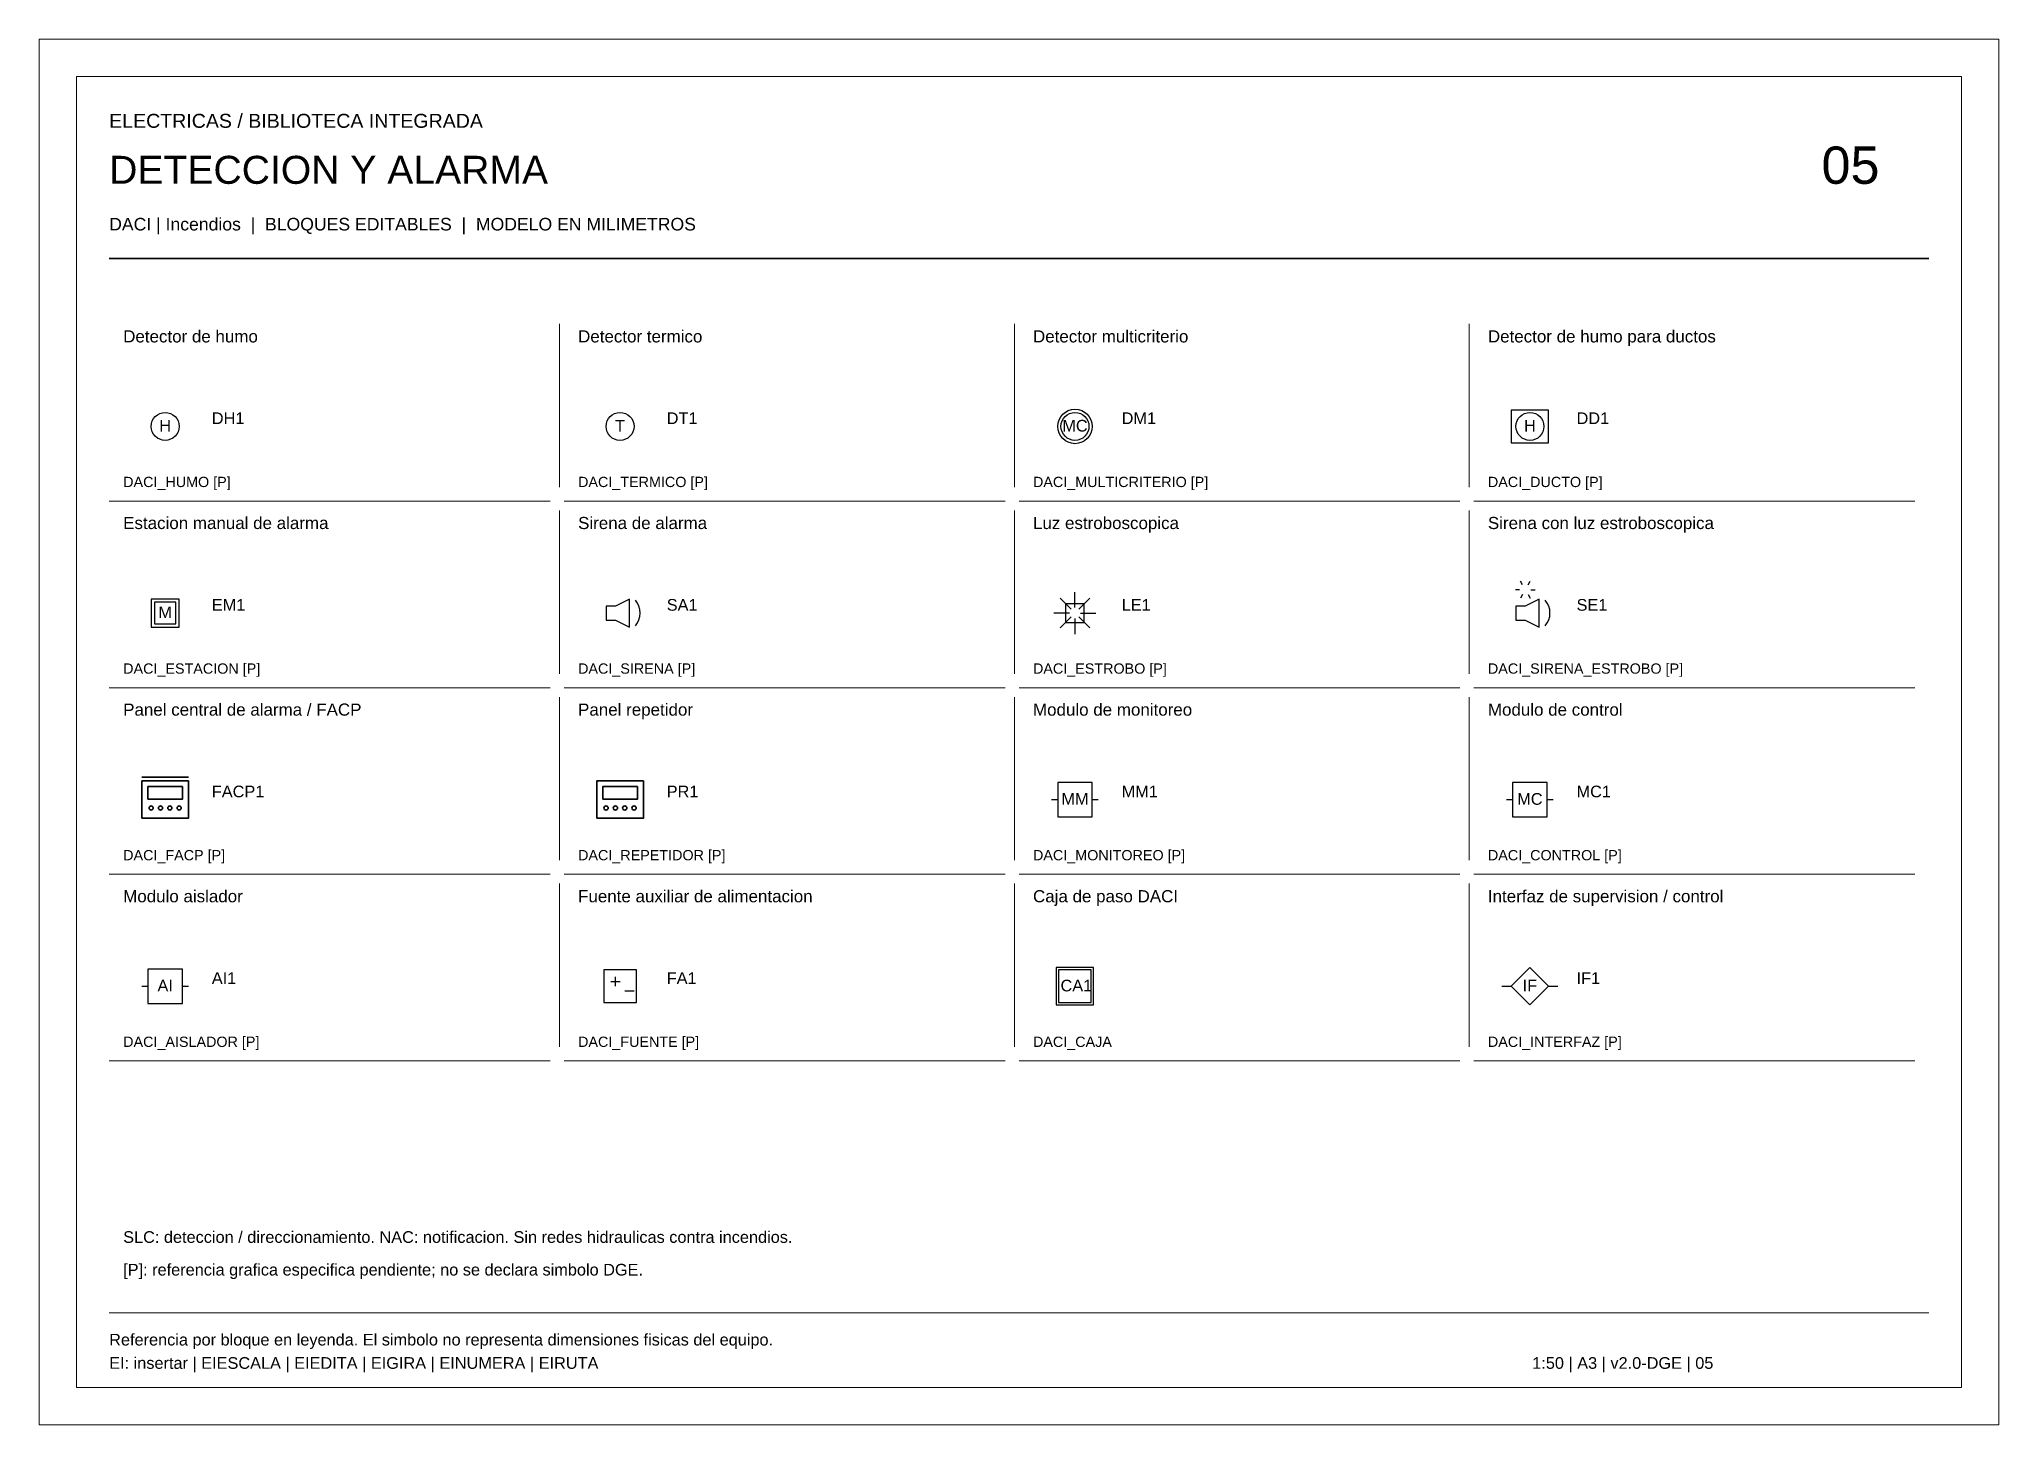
# Paper-space layout '05_DETECCION_ALARMA' of a CAD drawing. Header units: millimetres. Extents: x 0 to 420, y 0 to 297.
# The model-space entities are those that its viewports show. They can reach past a viewport. Long polylines and large blocks are cut down to what shows.
import ezdxf
from ezdxf.enums import TextEntityAlignment as Align

# ---------------------------------------------------------------- set-up
doc = ezdxf.new("R2010")
doc.units = ezdxf.units.MM
for name, color, linetype, lineweight in [('DACI-CAJAS', 14, 'Continuous', 25), ('DACI-ESTACIONES', 14, 'Continuous', 25), ('DACI-HUMO', 14, 'Continuous', 25), ('DACI-MODULOS', 14, 'Continuous', 25), ('DACI-PANELES', 14, 'Continuous', 35), ('DACI-SIRENAS', 14, 'Continuous', 25), ('DACI-TERMICO', 14, 'Continuous', 25), ('EIC-CATALOGO', 7, 'Continuous', 18), ('EIC-MARCO', 8, 'Continuous', 13)]:
    doc.layers.add(name, color=color, linetype=linetype, lineweight=lineweight)
doc.layers.add('VIEWPORTS', color=8, linetype='Continuous', lineweight=0, plot=False)
doc.styles.add('EI_TEXTO', font='arial.ttf')

# ---------------------------------------------------------------- blocks, each defined once
blk = doc.blocks.new('DACI_HUMO')
at = {"color": 0, "lineweight": -2}
blk.add_circle((0, 0), 3, dxfattribs=at)
at = {"color": 0, "lineweight": -2, "style": 'EI_TEXTO'}
blk.add_text('H', height=2.5, dxfattribs=at).set_placement((0, -1.1), align=Align.CENTER)
at = {"color": 0, "style": 'EI_TEXTO', "flags": 1}
for tag in ['TIPO', 'TABLERO', 'ZONA', 'SISTEMA', 'OBSERVACIONES', 'DESCRIPCION', 'MONTAJE', 'NORMA', 'LAZO', 'DIRECCION', 'MODELO', 'DIMENSIONES']:
    blk.add_attdef(tag, (0, 0), '', height=2.5, dxfattribs=at)
at = {"color": 0, "style": 'EI_TEXTO'}
for tag, p in [('CODIGO', (10, 0.5)), ('ALTURA', (10, -6.5)), ('CIRCUITO', (10, -3))]:
    blk.add_attdef(tag, p, '', height=2.5, dxfattribs=at)
blk = doc.blocks.new('DACI_TERMICO')
at = {"color": 0, "lineweight": -2}
blk.add_circle((0, 0), 3, dxfattribs=at)
at = {"color": 0, "lineweight": -2, "style": 'EI_TEXTO'}
blk.add_text('T', height=2.5, dxfattribs=at).set_placement((0, -1.1), align=Align.CENTER)
at = {"color": 0, "style": 'EI_TEXTO', "flags": 1}
for tag in ['TIPO', 'TABLERO', 'ZONA', 'SISTEMA', 'OBSERVACIONES', 'DESCRIPCION', 'MONTAJE', 'NORMA', 'LAZO', 'DIRECCION', 'MODELO', 'DIMENSIONES']:
    blk.add_attdef(tag, (0, 0), '', height=2.5, dxfattribs=at)
at = {"color": 0, "style": 'EI_TEXTO'}
for tag, p in [('CODIGO', (10, 0.5)), ('ALTURA', (10, -6.5)), ('CIRCUITO', (10, -3))]:
    blk.add_attdef(tag, p, '', height=2.5, dxfattribs=at)
blk = doc.blocks.new('DACI_MULTICRITERIO')
at = {"color": 0, "lineweight": -2}
for radius in [3.7, 3]:
    blk.add_circle((0, 0), radius, dxfattribs=at)
at = {"color": 0, "lineweight": -2, "style": 'EI_TEXTO'}
blk.add_text('MC', height=2.5, dxfattribs=at).set_placement((0, -1.1), align=Align.CENTER)
at = {"color": 0, "style": 'EI_TEXTO', "flags": 1}
for tag in ['TIPO', 'TABLERO', 'ZONA', 'SISTEMA', 'OBSERVACIONES', 'DESCRIPCION', 'MONTAJE', 'NORMA', 'LAZO', 'DIRECCION', 'MODELO', 'DIMENSIONES']:
    blk.add_attdef(tag, (0, 0), '', height=2.5, dxfattribs=at)
at = {"color": 0, "style": 'EI_TEXTO'}
for tag, p in [('CODIGO', (10, 0.5)), ('ALTURA', (10, -6.5)), ('CIRCUITO', (10, -3))]:
    blk.add_attdef(tag, p, '', height=2.5, dxfattribs=at)
blk = doc.blocks.new('DACI_DUCTO')
at = {"color": 0, "lineweight": -2}
blk.add_lwpolyline([(-4, -3.5), (4, -3.5), (4, 3.5), (-4, 3.5)], close=True, dxfattribs=at)
blk.add_circle((0, 0), 3, dxfattribs=at)
at = {"color": 0, "lineweight": -2, "style": 'EI_TEXTO'}
blk.add_text('H', height=2.5, dxfattribs=at).set_placement((0, -1.1), align=Align.CENTER)
at = {"color": 0, "style": 'EI_TEXTO', "flags": 1}
for tag in ['TIPO', 'TABLERO', 'ZONA', 'SISTEMA', 'OBSERVACIONES', 'DESCRIPCION', 'MONTAJE', 'NORMA', 'LAZO', 'DIRECCION', 'MODELO', 'DIMENSIONES']:
    blk.add_attdef(tag, (0, 0), '', height=2.5, dxfattribs=at)
at = {"color": 0, "style": 'EI_TEXTO'}
for tag, p in [('CODIGO', (10, 0.5)), ('ALTURA', (10, -6.5)), ('CIRCUITO', (10, -3))]:
    blk.add_attdef(tag, p, '', height=2.5, dxfattribs=at)
blk = doc.blocks.new('DACI_ESTACION')
at = {"color": 0, "lineweight": -2}
for points in [[(-3, -3), (3, -3), (3, 3), (-3, 3)], [(-2.3, -2.3), (2.3, -2.3), (2.3, 2.3), (-2.3, 2.3)]]:
    blk.add_lwpolyline(points, close=True, dxfattribs=at)
at = {"color": 0, "lineweight": -2, "style": 'EI_TEXTO'}
blk.add_text('M', height=2.5, dxfattribs=at).set_placement((0, -1.1), align=Align.CENTER)
at = {"color": 0, "style": 'EI_TEXTO', "flags": 1}
for tag in ['TIPO', 'TABLERO', 'ZONA', 'SISTEMA', 'OBSERVACIONES', 'DESCRIPCION', 'MONTAJE', 'NORMA', 'LAZO', 'DIRECCION', 'MODELO', 'DIMENSIONES']:
    blk.add_attdef(tag, (0, 0), '', height=2.5, dxfattribs=at)
at = {"color": 0, "style": 'EI_TEXTO'}
for tag, p in [('CODIGO', (10, 0.5)), ('ALTURA', (10, -6.5)), ('CIRCUITO', (10, -3))]:
    blk.add_attdef(tag, p, '', height=2.5, dxfattribs=at)
blk = doc.blocks.new('DACI_SIRENA')
at = {"color": 0, "lineweight": -2}
blk.add_lwpolyline([(-3, -1.5), (-1, -1.5), (2, -3), (2, 3), (-1, 1.5), (-3, 1.5)], close=True, dxfattribs=at)
blk.add_arc((0, 0), 4.3, -40, 40, dxfattribs=at)
at = {"color": 0, "style": 'EI_TEXTO', "flags": 1}
for tag in ['TIPO', 'TABLERO', 'ZONA', 'SISTEMA', 'OBSERVACIONES', 'DESCRIPCION', 'MONTAJE', 'NORMA', 'LAZO', 'DIRECCION', 'MODELO', 'DIMENSIONES']:
    blk.add_attdef(tag, (0, 0), '', height=2.5, dxfattribs=at)
at = {"color": 0, "style": 'EI_TEXTO'}
for tag, p in [('CODIGO', (10, 0.5)), ('ALTURA', (10, -6.5)), ('CIRCUITO', (10, -3))]:
    blk.add_attdef(tag, p, '', height=2.5, dxfattribs=at)
blk = doc.blocks.new('DACI_ESTROBO')
at = {"color": 0, "lineweight": -2}
for p, q in [((0, 1.2), (0, 4.5)), ((-1.2, 0), (-4.5, 0)), ((-0.85, 0.85), (-3.18, 3.18)), ((0.85, 0.85), (3.18, 3.18)), ((1.2, 0), (4.5, 0)), ((-0.85, -0.85), (-3.18, -3.18)), ((0, -1.2), (0, -4.5)), ((0.85, -0.85), (3.18, -3.18))]:
    blk.add_line(p, q, dxfattribs=at)
blk.add_lwpolyline([(-2, -2), (2, -2), (2, 2), (-2, 2)], close=True, dxfattribs=at)
at = {"color": 0, "style": 'EI_TEXTO', "flags": 1}
for tag in ['TIPO', 'TABLERO', 'ZONA', 'SISTEMA', 'OBSERVACIONES', 'DESCRIPCION', 'MONTAJE', 'NORMA', 'LAZO', 'DIRECCION', 'MODELO', 'DIMENSIONES']:
    blk.add_attdef(tag, (0, 0), '', height=2.5, dxfattribs=at)
at = {"color": 0, "style": 'EI_TEXTO'}
for tag, p in [('CODIGO', (10, 0.5)), ('ALTURA', (10, -6.5)), ('CIRCUITO', (10, -3))]:
    blk.add_attdef(tag, p, '', height=2.5, dxfattribs=at)
blk = doc.blocks.new('DACI_SIRENA_ESTROBO')
at = {"color": 0, "lineweight": -2}
for p, q in [((-2.2, 5), (-3.1, 5)), ((-1.6, 6.04), (-2.05, 6.82)), ((-0.4, 6.04), (0.05, 6.82)), ((0.2, 5), (1.1, 5)), ((-1.6, 3.96), (-2.05, 3.18)), ((-0.4, 3.96), (0.05, 3.18))]:
    blk.add_line(p, q, dxfattribs=at)
blk.add_lwpolyline([(-3, -1.5), (-1, -1.5), (2, -3), (2, 3), (-1, 1.5), (-3, 1.5)], close=True, dxfattribs=at)
blk.add_arc((0, 0), 4.3, -40, 40, dxfattribs=at)
at = {"color": 0, "style": 'EI_TEXTO', "flags": 1}
for tag in ['TIPO', 'TABLERO', 'ZONA', 'SISTEMA', 'OBSERVACIONES', 'DESCRIPCION', 'MONTAJE', 'NORMA', 'LAZO', 'DIRECCION', 'MODELO', 'DIMENSIONES']:
    blk.add_attdef(tag, (0, 0), '', height=2.5, dxfattribs=at)
at = {"color": 0, "style": 'EI_TEXTO'}
for tag, p in [('CODIGO', (10, 0.5)), ('ALTURA', (10, -6.5)), ('CIRCUITO', (10, -3))]:
    blk.add_attdef(tag, p, '', height=2.5, dxfattribs=at)
blk = doc.blocks.new('DACI_FACP')
at = {"color": 0, "lineweight": -2}
blk.add_line((-5, 4.8), (5, 4.8), dxfattribs=at)
for points in [[(-5, -4), (5, -4), (5, 4), (-5, 4)], [(-3.7, 0.1), (3.7, 0.1), (3.7, 2.8), (-3.7, 2.8)]]:
    blk.add_lwpolyline(points, close=True, dxfattribs=at)
for centre in [(-3, -1.8), (-1, -1.8), (1, -1.8), (3, -1.8)]:
    blk.add_circle(centre, 0.45, dxfattribs=at)
at = {"color": 0, "style": 'EI_TEXTO', "flags": 1}
for tag in ['TIPO', 'TABLERO', 'ZONA', 'SISTEMA', 'OBSERVACIONES', 'DESCRIPCION', 'MONTAJE', 'NORMA', 'LAZO', 'DIRECCION', 'MODELO', 'DIMENSIONES']:
    blk.add_attdef(tag, (0, 0), '', height=2.5, dxfattribs=at)
at = {"color": 0, "style": 'EI_TEXTO'}
for tag, p in [('CODIGO', (10, 0.5)), ('ALTURA', (10, -6.5)), ('CIRCUITO', (10, -3))]:
    blk.add_attdef(tag, p, '', height=2.5, dxfattribs=at)
blk = doc.blocks.new('DACI_REPETIDOR')
at = {"color": 0, "lineweight": -2}
for points in [[(-5, -4), (5, -4), (5, 4), (-5, 4)], [(-3.7, 0.1), (3.7, 0.1), (3.7, 2.8), (-3.7, 2.8)]]:
    blk.add_lwpolyline(points, close=True, dxfattribs=at)
for centre in [(-3, -1.8), (-1, -1.8), (1, -1.8), (3, -1.8)]:
    blk.add_circle(centre, 0.45, dxfattribs=at)
at = {"color": 0, "style": 'EI_TEXTO', "flags": 1}
for tag in ['TIPO', 'TABLERO', 'ZONA', 'SISTEMA', 'OBSERVACIONES', 'DESCRIPCION', 'MONTAJE', 'NORMA', 'LAZO', 'DIRECCION', 'MODELO', 'DIMENSIONES']:
    blk.add_attdef(tag, (0, 0), '', height=2.5, dxfattribs=at)
at = {"color": 0, "style": 'EI_TEXTO'}
for tag, p in [('CODIGO', (10, 0.5)), ('ALTURA', (10, -6.5)), ('CIRCUITO', (10, -3))]:
    blk.add_attdef(tag, p, '', height=2.5, dxfattribs=at)
blk = doc.blocks.new('DACI_MONITOREO')
at = {"color": 0, "lineweight": -2}
for p, q in [((-5, 0), (-3.7, 0)), ((3.7, 0), (5, 0))]:
    blk.add_line(p, q, dxfattribs=at)
blk.add_lwpolyline([(-3.7, -3.7), (3.7, -3.7), (3.7, 3.7), (-3.7, 3.7)], close=True, dxfattribs=at)
at = {"color": 0, "lineweight": -2, "style": 'EI_TEXTO'}
blk.add_text('MM', height=2.5, dxfattribs=at).set_placement((0, -1.1), align=Align.CENTER)
at = {"color": 0, "style": 'EI_TEXTO', "flags": 1}
for tag in ['TIPO', 'TABLERO', 'ZONA', 'SISTEMA', 'OBSERVACIONES', 'DESCRIPCION', 'MONTAJE', 'NORMA', 'LAZO', 'DIRECCION', 'MODELO', 'DIMENSIONES']:
    blk.add_attdef(tag, (0, 0), '', height=2.5, dxfattribs=at)
at = {"color": 0, "style": 'EI_TEXTO'}
for tag, p in [('CODIGO', (10, 0.5)), ('ALTURA', (10, -6.5)), ('CIRCUITO', (10, -3))]:
    blk.add_attdef(tag, p, '', height=2.5, dxfattribs=at)
blk = doc.blocks.new('DACI_CONTROL')
at = {"color": 0, "lineweight": -2}
for p, q in [((-5, 0), (-3.7, 0)), ((3.7, 0), (5, 0))]:
    blk.add_line(p, q, dxfattribs=at)
blk.add_lwpolyline([(-3.7, -3.7), (3.7, -3.7), (3.7, 3.7), (-3.7, 3.7)], close=True, dxfattribs=at)
at = {"color": 0, "lineweight": -2, "style": 'EI_TEXTO'}
blk.add_text('MC', height=2.5, dxfattribs=at).set_placement((0, -1.1), align=Align.CENTER)
at = {"color": 0, "style": 'EI_TEXTO', "flags": 1}
for tag in ['TIPO', 'TABLERO', 'ZONA', 'SISTEMA', 'OBSERVACIONES', 'DESCRIPCION', 'MONTAJE', 'NORMA', 'LAZO', 'DIRECCION', 'MODELO', 'DIMENSIONES']:
    blk.add_attdef(tag, (0, 0), '', height=2.5, dxfattribs=at)
at = {"color": 0, "style": 'EI_TEXTO'}
for tag, p in [('CODIGO', (10, 0.5)), ('ALTURA', (10, -6.5)), ('CIRCUITO', (10, -3))]:
    blk.add_attdef(tag, p, '', height=2.5, dxfattribs=at)
blk = doc.blocks.new('DACI_AISLADOR')
at = {"color": 0, "lineweight": -2}
for p, q in [((-5, 0), (-3.7, 0)), ((3.7, 0), (5, 0))]:
    blk.add_line(p, q, dxfattribs=at)
blk.add_lwpolyline([(-3.7, -3.7), (3.7, -3.7), (3.7, 3.7), (-3.7, 3.7)], close=True, dxfattribs=at)
at = {"color": 0, "lineweight": -2, "style": 'EI_TEXTO'}
blk.add_text('AI', height=2.5, dxfattribs=at).set_placement((0, -1.1), align=Align.CENTER)
at = {"color": 0, "style": 'EI_TEXTO', "flags": 1}
for tag in ['TIPO', 'TABLERO', 'ZONA', 'SISTEMA', 'OBSERVACIONES', 'DESCRIPCION', 'MONTAJE', 'NORMA', 'LAZO', 'DIRECCION', 'MODELO', 'DIMENSIONES']:
    blk.add_attdef(tag, (0, 0), '', height=2.5, dxfattribs=at)
at = {"color": 0, "style": 'EI_TEXTO'}
for tag, p in [('CODIGO', (10, 0.5)), ('ALTURA', (10, -6.5)), ('CIRCUITO', (10, -3))]:
    blk.add_attdef(tag, p, '', height=2.5, dxfattribs=at)
blk = doc.blocks.new('DACI_FUENTE')
at = {"color": 0, "lineweight": -2}
for p, q in [((-2, 1), (0, 1)), ((-1, 0), (-1, 2)), ((1, -1), (3, -1))]:
    blk.add_line(p, q, dxfattribs=at)
blk.add_lwpolyline([(-3.5, -3.5), (3.5, -3.5), (3.5, 3.5), (-3.5, 3.5)], close=True, dxfattribs=at)
at = {"color": 0, "style": 'EI_TEXTO', "flags": 1}
for tag in ['TIPO', 'TABLERO', 'ZONA', 'SISTEMA', 'OBSERVACIONES', 'DESCRIPCION', 'MONTAJE', 'NORMA', 'LAZO', 'DIRECCION', 'MODELO', 'DIMENSIONES']:
    blk.add_attdef(tag, (0, 0), '', height=2.5, dxfattribs=at)
at = {"color": 0, "style": 'EI_TEXTO'}
for tag, p in [('CODIGO', (10, 0.5)), ('ALTURA', (10, -6.5)), ('CIRCUITO', (10, -3))]:
    blk.add_attdef(tag, p, '', height=2.5, dxfattribs=at)
blk = doc.blocks.new('DACI_CAJA')
at = {"color": 0, "lineweight": -2}
for points in [[(-4, -4), (4, -4), (4, 4), (-4, 4)], [(-3.5, -3.5), (3.5, -3.5), (3.5, 3.5), (-3.5, 3.5)]]:
    blk.add_lwpolyline(points, close=True, dxfattribs=at)
at = {"color": 0, "style": 'EI_TEXTO'}
for tag, p in [('CODIGO', (-3.1, -1.1)), ('ALTURA', (10, -6.5)), ('CIRCUITO', (10, -3))]:
    blk.add_attdef(tag, p, '', height=2.5, dxfattribs=at)
at = {"color": 0, "style": 'EI_TEXTO', "flags": 1}
for tag in ['TIPO', 'TABLERO', 'ZONA', 'SISTEMA', 'OBSERVACIONES', 'DESCRIPCION', 'MONTAJE', 'NORMA', 'LAZO', 'DIRECCION', 'MODELO', 'DIMENSIONES']:
    blk.add_attdef(tag, (0, 0), '', height=2.5, dxfattribs=at)
blk = doc.blocks.new('DACI_INTERFAZ')
at = {"color": 0, "lineweight": -2}
for p, q in [((-6, 0), (-4, 0)), ((4, 0), (6, 0))]:
    blk.add_line(p, q, dxfattribs=at)
blk.add_lwpolyline([(0, 4), (4, 0), (0, -4), (-4, 0)], close=True, dxfattribs=at)
at = {"color": 0, "lineweight": -2, "style": 'EI_TEXTO'}
blk.add_text('IF', height=2.5, dxfattribs=at).set_placement((0, -1.1), align=Align.CENTER)
at = {"color": 0, "style": 'EI_TEXTO', "flags": 1}
for tag in ['TIPO', 'TABLERO', 'ZONA', 'SISTEMA', 'OBSERVACIONES', 'DESCRIPCION', 'MONTAJE', 'NORMA', 'LAZO', 'DIRECCION', 'MODELO', 'DIMENSIONES']:
    blk.add_attdef(tag, (0, 0), '', height=2.5, dxfattribs=at)
at = {"color": 0, "style": 'EI_TEXTO'}
for tag, p in [('CODIGO', (10, 0.5)), ('ALTURA', (10, -6.5)), ('CIRCUITO', (10, -3))]:
    blk.add_attdef(tag, p, '', height=2.5, dxfattribs=at)

msp = doc.modelspace()

# ---------------------------------------------------------------- linework, layer by layer
at = {"layer": 'EIC-MARCO', "color": 14, "lineweight": 35}
msp.add_line((90750, -27500), (110250, -27500), dxfattribs=at)
at = {"layer": 'EIC-MARCO', "color": 8, "lineweight": 13}
for p, q in [((95575, -29950), (95575, -28200)), ((100450, -29950), (100450, -28200)), ((105325, -29950), (105325, -28200)), ((90750, -30100), (95475, -30100)), ((95575, -31950), (95575, -30200)), ((95625, -30100), (100350, -30100)), ((100450, -31950), (100450, -30200)), ((100500, -30100), (105225, -30100)), ((105325, -31950), (105325, -30200)), ((105375, -30100), (110100, -30100)), ((90750, -32100), (95475, -32100)), ((95625, -32100), (100350, -32100)), ((100500, -32100), (105225, -32100)), ((105375, -32100), (110100, -32100)), ((95575, -33950), (95575, -32200)), ((100450, -33950), (100450, -32200)), ((105325, -33950), (105325, -32200)), ((90750, -34100), (95475, -34100)), ((95575, -35950), (95575, -34200)), ((95625, -34100), (100350, -34100)), ((100450, -35950), (100450, -34200)), ((100500, -34100), (105225, -34100)), ((105325, -35950), (105325, -34200)), ((105375, -34100), (110100, -34100)), ((90750, -36100), (95475, -36100)), ((95625, -36100), (100350, -36100)), ((100500, -36100), (105225, -36100)), ((105375, -36100), (110100, -36100)), ((90750, -38800), (110250, -38800))]:
    msp.add_line(p, q, dxfattribs=at)
at = {"layer": 'EIC-MARCO'}
msp.add_lwpolyline([(90400, -39600), (110600, -39600), (110600, -25550), (90400, -25550)], close=True, dxfattribs=at)

# ---------------------------------------------------------------- block references
at = {"layer": 'DACI-CAJAS'}
ref = msp.add_blockref('DACI_CAJA', (101100, -35300), dxfattribs=dict(at, xscale=50, yscale=50, zscale=50))
ref.add_attrib('CODIGO', 'CA1', (100945, -35355), dxfattribs={"layer": '0', "height": 125, "style": 'EI_TEXTO'})
at = {"layer": 'DACI-ESTACIONES'}
ref = msp.add_blockref('DACI_ESTACION', (91350, -31300), dxfattribs=dict(at, xscale=50, yscale=50, zscale=50))
ref.add_attrib('CODIGO', 'EM1', (91850, -31275), dxfattribs={"layer": '0', "height": 125, "style": 'EI_TEXTO'})
at = {"layer": 'DACI-HUMO'}
ref = msp.add_blockref('DACI_HUMO', (91350, -29300), dxfattribs=dict(at, xscale=50, yscale=50, zscale=50))
ref.add_attrib('CODIGO', 'DH1', (91850, -29275), dxfattribs={"layer": '0', "height": 125, "style": 'EI_TEXTO'})
ref = msp.add_blockref('DACI_MULTICRITERIO', (101100, -29300), dxfattribs=dict(at, xscale=50, yscale=50, zscale=50))
ref.add_attrib('CODIGO', 'DM1', (101600, -29275), dxfattribs={"layer": '0', "height": 125, "style": 'EI_TEXTO'})
ref = msp.add_blockref('DACI_DUCTO', (105975, -29300), dxfattribs=dict(at, xscale=50, yscale=50, zscale=50))
ref.add_attrib('CODIGO', 'DD1', (106475, -29275), dxfattribs={"layer": '0', "height": 125, "style": 'EI_TEXTO'})
at = {"layer": 'DACI-MODULOS'}
ref = msp.add_blockref('DACI_MONITOREO', (101100, -33300), dxfattribs=dict(at, xscale=50, yscale=50, zscale=50))
ref.add_attrib('CODIGO', 'MM1', (101600, -33275), dxfattribs={"layer": '0', "height": 125, "style": 'EI_TEXTO'})
ref = msp.add_blockref('DACI_CONTROL', (105975, -33300), dxfattribs=dict(at, xscale=50, yscale=50, zscale=50))
ref.add_attrib('CODIGO', 'MC1', (106475, -33275), dxfattribs={"layer": '0', "height": 125, "style": 'EI_TEXTO'})
ref = msp.add_blockref('DACI_AISLADOR', (91350, -35300), dxfattribs=dict(at, xscale=50, yscale=50, zscale=50))
ref.add_attrib('CODIGO', 'AI1', (91850, -35275), dxfattribs={"layer": '0', "height": 125, "style": 'EI_TEXTO'})
ref = msp.add_blockref('DACI_FUENTE', (96225, -35300), dxfattribs=dict(at, xscale=50, yscale=50, zscale=50))
ref.add_attrib('CODIGO', 'FA1', (96725, -35275), dxfattribs={"layer": '0', "height": 125, "style": 'EI_TEXTO'})
ref = msp.add_blockref('DACI_INTERFAZ', (105975, -35300), dxfattribs=dict(at, xscale=50, yscale=50, zscale=50))
ref.add_attrib('CODIGO', 'IF1', (106475, -35275), dxfattribs={"layer": '0', "height": 125, "style": 'EI_TEXTO'})
at = {"layer": 'DACI-PANELES'}
ref = msp.add_blockref('DACI_FACP', (91350, -33300), dxfattribs=dict(at, xscale=50, yscale=50, zscale=50))
ref.add_attrib('CODIGO', 'FACP1', (91850, -33275), dxfattribs={"layer": '0', "height": 125, "style": 'EI_TEXTO'})
ref = msp.add_blockref('DACI_REPETIDOR', (96225, -33300), dxfattribs=dict(at, xscale=50, yscale=50, zscale=50))
ref.add_attrib('CODIGO', 'PR1', (96725, -33275), dxfattribs={"layer": '0', "height": 125, "style": 'EI_TEXTO'})
at = {"layer": 'DACI-SIRENAS'}
ref = msp.add_blockref('DACI_ESTROBO', (101100, -31300), dxfattribs=dict(at, xscale=50, yscale=50, zscale=50))
ref.add_attrib('CODIGO', 'LE1', (101600, -31275), dxfattribs={"layer": '0', "height": 125, "style": 'EI_TEXTO'})
ref = msp.add_blockref('DACI_SIRENA_ESTROBO', (105975, -31300), dxfattribs=dict(at, xscale=50, yscale=50, zscale=50))
ref.add_attrib('CODIGO', 'SE1', (106475, -31275), dxfattribs={"layer": '0', "height": 125, "style": 'EI_TEXTO'})
ref = msp.add_blockref('DACI_SIRENA', (96225, -31300), dxfattribs=dict(at, xscale=50, yscale=50, zscale=50))
ref.add_attrib('CODIGO', 'SA1', (96725, -31275), dxfattribs={"layer": '0', "height": 125, "style": 'EI_TEXTO'})
at = {"layer": 'DACI-TERMICO'}
ref = msp.add_blockref('DACI_TERMICO', (96225, -29300), dxfattribs=dict(at, xscale=50, yscale=50, zscale=50))
ref.add_attrib('CODIGO', 'DT1', (96725, -29275), dxfattribs={"layer": '0', "height": 125, "style": 'EI_TEXTO'})

# ---------------------------------------------------------------- texts
at = {"layer": 'EIC-CATALOGO', "color": 14, "style": 'EI_TEXTO'}
for s, height, p in [('ELECTRICAS / BIBLIOTECA INTEGRADA', 150, (90750, -26100)), ('05', 400, (109100, -26700))]:
    msp.add_text(s, height=height, dxfattribs=at).set_placement(p)
at = {"layer": 'EIC-CATALOGO', "color": 7, "style": 'EI_TEXTO'}
for s, height, p in [('DETECCION Y ALARMA', 300, (90750, -26700)), ('DACI | Incendios  |  BLOQUES EDITABLES  |  MODELO EN MILIMETROS', 135, (90750, -27200)), ('Detector de humo', 130, (90900, -28400)), ('Detector termico', 130, (95775, -28400)), ('Detector multicriterio', 130, (100650, -28400)), ('Detector de humo para ductos', 130, (105525, -28400)), ('Estacion manual de alarma', 130, (90900, -30400)), ('Sirena de alarma', 130, (95775, -30400)), ('Luz estroboscopica', 130, (100650, -30400)), ('Sirena con luz estroboscopica', 130, (105525, -30400)), ('Panel central de alarma / FACP', 130, (90900, -32400)), ('Panel repetidor', 130, (95775, -32400)), ('Modulo de monitoreo', 130, (100650, -32400)), ('Modulo de control', 130, (105525, -32400)), ('Modulo aislador', 130, (90900, -34400)), ('Fuente auxiliar de alimentacion', 130, (95775, -34400)), ('Caja de paso DACI', 130, (100650, -34400)), ('Interfaz de supervision / control', 130, (105525, -34400)), ('SLC: deteccion / direccionamiento. NAC: notificacion. Sin redes hidraulicas contra incendios.', 125, (90900, -38050)), ('[P]: referencia grafica especifica pendiente; no se declara simbolo DGE.', 125, (90900, -38400)), ('Referencia por bloque en leyenda. El simbolo no representa dimensiones fisicas del equipo.', 125, (90750, -39150)), ('EI: insertar | EIESCALA | EIEDITA | EIGIRA | EINUMERA | EIRUTA', 125, (90750, -39400)), ('1:50 | A3 | v2.0-DGE | 05', 125, (106000, -39400))]:
    msp.add_text(s, height=height, dxfattribs=at).set_placement(p)
at = {"layer": 'EIC-CATALOGO', "color": 8, "style": 'EI_TEXTO'}
for s, p in [('DACI_HUMO [P]', (90900, -29950)), ('DACI_TERMICO [P]', (95775, -29950)), ('DACI_MULTICRITERIO [P]', (100650, -29950)), ('DACI_DUCTO [P]', (105525, -29950)), ('DACI_ESTACION [P]', (90900, -31950)), ('DACI_SIRENA [P]', (95775, -31950)), ('DACI_ESTROBO [P]', (100650, -31950)), ('DACI_SIRENA_ESTROBO [P]', (105525, -31950)), ('DACI_FACP [P]', (90900, -33950)), ('DACI_REPETIDOR [P]', (95775, -33950)), ('DACI_MONITOREO [P]', (100650, -33950)), ('DACI_CONTROL [P]', (105525, -33950)), ('DACI_AISLADOR [P]', (90900, -35950)), ('DACI_FUENTE [P]', (95775, -35950)), ('DACI_CAJA', (100650, -35950)), ('DACI_INTERFAZ [P]', (105525, -35950))]:
    msp.add_text(s, height=110, dxfattribs=at).set_placement(p)

psp = doc.layouts.new('05_DETECCION_ALARMA')

# ---------------------------------------------------------------- viewports
at = {"layer": 'VIEWPORTS'}
psp.add_viewport(center=(210, 148.5), size=(420, 297), view_center_point=(100500, -32575), view_height=14850, dxfattribs=at)

doc.saveas('drawing.dxf')
